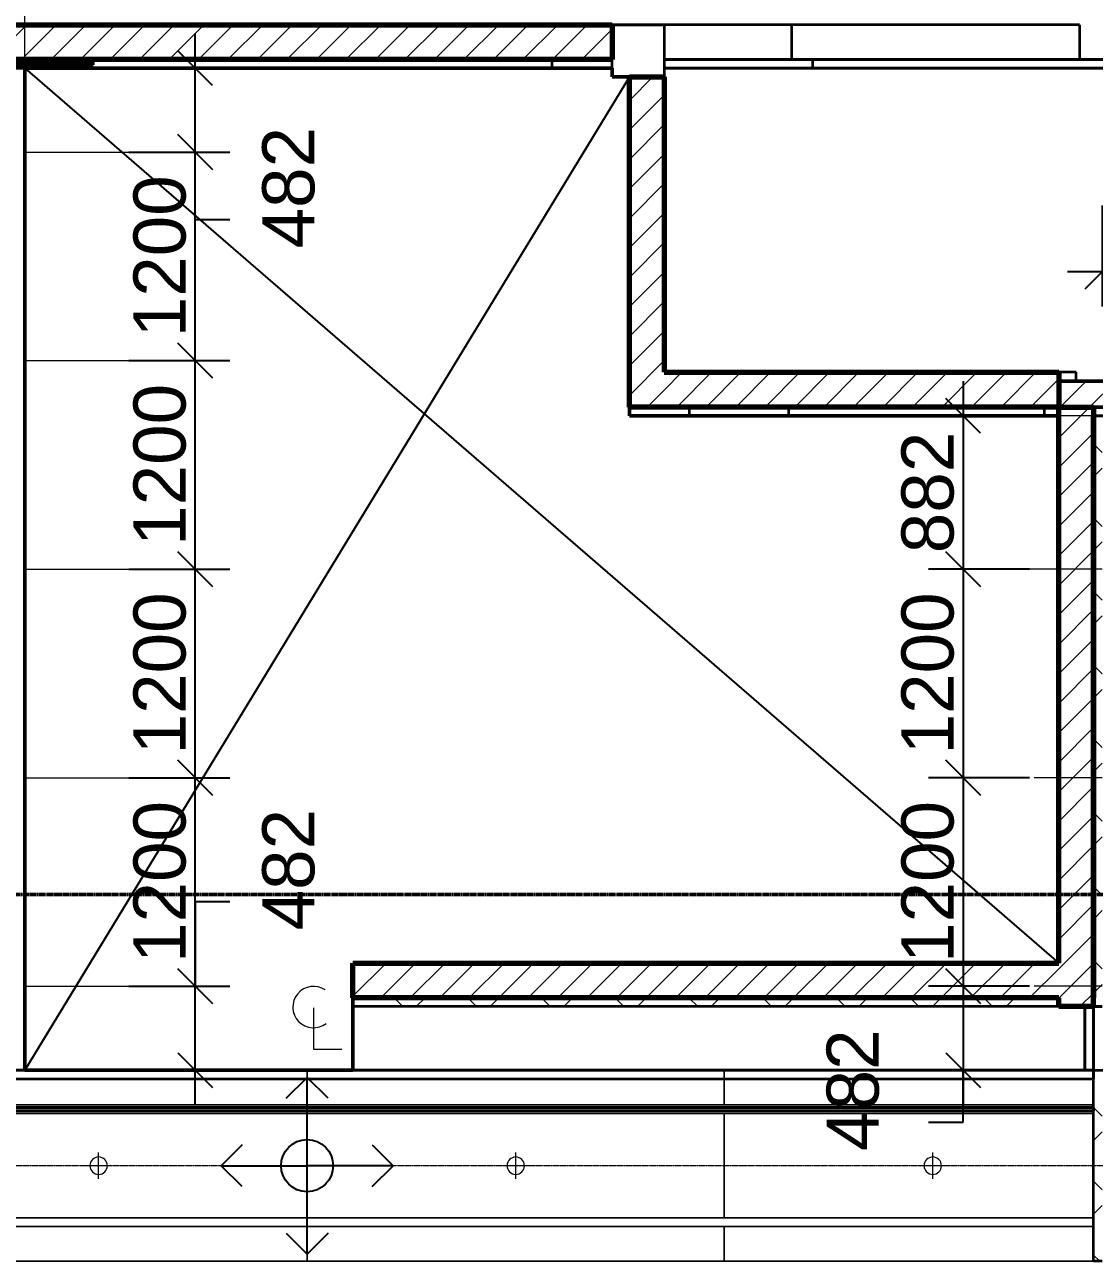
# Model space of a CAD drawing. Header units: millimetres. Extents: x -853228 to -774597, y -17231 to 22435.
# Drawn here: x -820407 to -814253, y 3029 to 10144 of the extents above; entities that cross this region are included whole.
import ezdxf
from ezdxf.xclip import XClip

# ---------------------------------------------------------------- set-up
doc = ezdxf.new("R2010")
doc.units = ezdxf.units.MM
doc.header["$XCLIPFRAME"] = 0
doc.linetypes.add('DPA_Grid _ Level 100', pattern=[10, 5.5, -1.6, 1.3, -1.6])
doc.linetypes.add('DPA_Hidden 50', pattern=[3, 2, -1])
for name, color, linetype, lineweight in [('_ _ A-DETL-OPENING', 1, 'Continuous', 25), ('A-ANNO-DIMS', 1, 'Continuous', 9), ('A-ANNO-NOTE', 3, 'Continuous', 25), ('A-CLNG', 2, 'Continuous', 9), ('A-COLS-E', 1, 'Continuous', 35), ('A-DETL', 1, 'Continuous', 70), ('A-DETL-GENF', 2, 'Continuous', 9), ('A-FLOR-E', 2, 'Continuous', 35), ('A-GLAZ-CURT', 2, 'Continuous', 9), ('A-WALL', 5, 'Continuous', 35), ('A-WALL-FNSH', 2, 'Continuous', 35), ('A-WALL-PATT', 1, 'Continuous', 35), ('E-LITE-EQPM', 2, 'Continuous', 9), ('G-ANNO-SECL', 3, 'Continuous', 9), ('I-WALL-E', 2, 'Continuous', 35), ('S-GRID', 251, 'Continuous', 9), ('WALL-E', 2, 'Continuous', 35)]:
    doc.layers.add(name, color=color, linetype=linetype, lineweight=lineweight)
doc.styles.add('Arial_2', font='arial.ttf', dxfattribs={"height": 300})
doc.dimstyles.new('DPA-DIM-3_0_T-T', dxfattribs={"dimscale": 304.8, "dimtxt": 306.07782, "dimasz": 0.656168, "dimexe": 0.656168, "dimexo": 0.0625, "dimgap": 0.164042, "dimtad": 1, "dimdec": 0, "dimzin": 0, "dimdsep": 46, "dimtxsty": 'Arial_2', "dimblk1": 'OBLIQUE', "dimblk2": 'OBLIQUE', "dimsah": 1, "dimcen": 0.09, "dimdle": 0.656168, "dimadec": 8, "dimazin": 0, "dimtfac": 1, "dimtdec": 4, "dimtix": 1, "dimtmove": 0, "dimatfit": 3, "dimfxl": 1.312336, "dimfxlon": 1, "dimtvp": 1, "dimtolj": 1, "dimtzin": 0, "dimarcsym": 2})
doc.dimstyles.new('DPA-DIM-3_0_T-T_1', dxfattribs={"dimscale": 304.8, "dimtxt": 306.07782, "dimasz": 0.656168, "dimexe": 0.656168, "dimexo": 0.0625, "dimgap": 0.164042, "dimtad": 1, "dimdec": 0, "dimzin": 0, "dimdsep": 46, "dimtxsty": 'Arial_2', "dimblk1": 'OBLIQUE', "dimblk2": 'OBLIQUE', "dimsah": 1, "dimcen": 0.09, "dimdle": 0.656168, "dimadec": 8, "dimazin": 0, "dimtfac": 1, "dimtdec": 4, "dimtix": 1, "dimtmove": 1, "dimatfit": 3, "dimfxl": 1.312336, "dimfxlon": 1, "dimtvp": 1, "dimtolj": 1, "dimtzin": 0, "dimarcsym": 2})
pattern_1 = [(45, (0, 0), (-84.852814, 84.852814), [])]
pattern_2 = [(45, (0, 0), (-212.13203, 212.13203), []), (135, (0, 0), (-212.13203, -212.13203), [])]

# ---------------------------------------------------------------- blocks, each defined once
blk = doc.blocks.new('DPA_Rectangular - 300 x 300 mm-6056007-4261-01 ENLARGED UPPER PLATFORM LEVEL - REFLECTED CEILING PLAN - SHEET 2')
at = {"layer": 'A-COLS-E'}
for p, q in [((-150, -150), (-150, 150)), ((-150, 150), (150, 150)), ((150, 150), (150, -150)), ((150, -150), (-150, -150))]:
    blk.add_line(p, q, dxfattribs=at)
blk = doc.blocks.new('M_Centreline - Centreline-12570908-4261-01 ENLARGED UPPER PLATFORM LEVEL - REFLECTED CEILING PLAN - SHEET 2')
at = {"layer": 'A-ANNO-NOTE', "lineweight": 18}
for p, q in [((-0.011, 0.592), (-0.011, -1.789)), ((-0.011, -1.789), (1.619, -1.789))]:
    blk.add_line(p, q, dxfattribs=at)
blk.add_arc((-0.011, 0.627), 1.191, 55.77551, 308.03717, dxfattribs=at)
blk = doc.blocks.new('DPA_AN_Setting out - Center-8732820-4261-01 ENLARGED UPPER PLATFORM LEVEL - REFLECTED CEILING PLAN - SHEET 2')
at = {"layer": 'A-ANNO-NOTE'}
for p, q in [((-1.206, 3.877), (0, 5.083)), ((1.206, 3.877), (0, 5.083)), ((0, 0), (0, 5.083)), ((-3.744, 1.206), (-4.95, 0)), ((3.744, 1.206), (4.95, 0)), ((-3.744, -1.206), (-4.95, 0)), ((-4.95, 0), (0, 0)), ((4.95, 0), (0, 0)), ((3.744, -1.206), (4.95, 0)), ((0, -5.083), (0, 0)), ((-1.206, -3.877), (0, -5.083)), ((1.206, -3.877), (0, -5.083))]:
    blk.add_line(p, q, dxfattribs=at)
blk.add_circle((0, 0), 1.5, dxfattribs=at)
blk = doc.blocks.new('System Panel - DPA-AR_Metal Ceiling Rectangular Panel-13139259-4261-01 ENLARGED UPPER PLATFORM LEVEL - REFLECTED CEILING PLAN - SHEET 2')
at = {"layer": 'A-GLAZ-CURT'}
for p, q in [((-818782.4, 4129), (-821182.4, 4129)), ((-821182.4, 3929), (-821182.4, 4129)), ((-821182.4, 4129), (-818782.4, 4129)), ((-818782.4, 4129), (-818782.4, 3929)), ((-821182.4, 4079), (-821182.4, 3929)), ((-818782.4, 3929), (-818782.4, 4079)), ((-821182.4, 3929), (-818782.4, 3929)), ((-818782.4, 3929), (-821182.4, 3929))]:
    blk.add_line(p, q, dxfattribs=at)
blk = doc.blocks.new('System Panel - DPA-AR_Metal Ceiling Rectangular Panel-V5-4261-01 ENLARGED UPPER PLATFORM LEVEL - REFLECTED CEILING PLAN - SHEET 2')
at = {"layer": 'A-GLAZ-CURT'}
for p, q in [((-814257.4, 4129), (-816382.4, 4129)), ((-816382.4, 3929), (-816382.4, 4129)), ((-816382.4, 4129), (-814257.4, 4129)), ((-814257.4, 3929), (-814257.4, 4129)), ((-814257.4, 4129), (-814257.4, 3929)), ((-816382.4, 4079), (-816382.4, 3929)), ((-816382.4, 3929), (-814257.4, 3929)), ((-814257.4, 3929), (-816382.4, 3929))]:
    blk.add_line(p, q, dxfattribs=at)
blk = doc.blocks.new('System Panel - DPA-AR_Metal Ceiling Rectangular Panel-V7-4261-01 ENLARGED UPPER PLATFORM LEVEL - REFLECTED CEILING PLAN - SHEET 2')
at = {"layer": 'A-GLAZ-CURT'}
for p, q in [((-818782.4, 3229), (-821182.4, 3229)), ((-821182.4, 3229), (-821182.4, 3029)), ((-821182.4, 3029), (-821182.4, 3229)), ((-821182.4, 3229), (-818782.4, 3229)), ((-818782.4, 3029), (-818782.4, 3229)), ((-818782.4, 3229), (-818782.4, 3029)), ((-821182.4, 3029), (-818782.4, 3029)), ((-818782.4, 3029), (-821182.4, 3029))]:
    blk.add_line(p, q, dxfattribs=at)
blk = doc.blocks.new('System Panel - DPA-AR_Metal Ceiling Rectangular Panel-V8-4261-01 ENLARGED UPPER PLATFORM LEVEL - REFLECTED CEILING PLAN - SHEET 2')
at = {"layer": 'A-GLAZ-CURT'}
for p, q in [((-814257.4, 3229), (-816382.4, 3229)), ((-816382.4, 3229), (-816382.4, 3029)), ((-816382.4, 3029), (-816382.4, 3229)), ((-816382.4, 3229), (-814257.4, 3229)), ((-814257.4, 3029), (-814257.4, 3229)), ((-814257.4, 3229), (-814257.4, 3029)), ((-816382.4, 3029), (-814257.4, 3029)), ((-814257.4, 3029), (-816382.4, 3029))]:
    blk.add_line(p, q, dxfattribs=at)
blk = doc.blocks.new('System Panel - DPA-AR_Metal Ceiling Rectangular Panel-13139299-4261-01 ENLARGED UPPER PLATFORM LEVEL - REFLECTED CEILING PLAN - SHEET 2')
at = {"layer": 'A-GLAZ-CURT'}
for p, q in [((-818782.4, 3879), (-821182.4, 3879)), ((-821182.4, 3879), (-821182.4, 3279)), ((-821182.4, 3279), (-821182.4, 3879)), ((-821182.4, 3879), (-818782.4, 3879)), ((-818782.4, 3279), (-818782.4, 3879)), ((-818782.4, 3879), (-818782.4, 3279)), ((-821182.4, 3279), (-818782.4, 3279)), ((-818782.4, 3279), (-821182.4, 3279))]:
    blk.add_line(p, q, dxfattribs=at)
blk = doc.blocks.new('System Panel - DPA-AR_Metal Ceiling Rectangular Panel-V9-4261-01 ENLARGED UPPER PLATFORM LEVEL - REFLECTED CEILING PLAN - SHEET 2')
at = {"layer": 'A-GLAZ-CURT'}
for p, q in [((-814257.4, 3879), (-816382.4, 3879)), ((-816382.4, 3879), (-816382.4, 3279)), ((-816382.4, 3279), (-816382.4, 3879)), ((-816382.4, 3879), (-814257.4, 3879)), ((-814257.4, 3279), (-814257.4, 3879)), ((-814257.4, 3879), (-814257.4, 3279)), ((-816382.4, 3279), (-814257.4, 3279)), ((-814257.4, 3279), (-816382.4, 3279))]:
    blk.add_line(p, q, dxfattribs=at)
blk = doc.blocks.new('*U470')
at = {"layer": 'A-CLNG'}
for p, q in [((-18725, 6315), (-20470.9, 6315)), ((-20470.9, 6315), (-18675, 6315)), ((-20470.9, 550), (-18675, 550)), ((-18675, 550), (-20470.9, 550))]:
    blk.add_line(p, q, dxfattribs=at)
at = {"layer": 'A-GLAZ-CURT'}
for name, p in [('System Panel - DPA-AR_Metal Ceiling Rectangular Panel-13139259-4261-01 ENLARGED UPPER PLATFORM LEVEL - REFLECTED CEILING PLAN - SHEET 2', (801682.4, -3579)), ('System Panel - DPA-AR_Metal Ceiling Rectangular Panel-13139259-4261-01 ENLARGED UPPER PLATFORM LEVEL - REFLECTED CEILING PLAN - SHEET 2', (804082.4, -3579)), ('System Panel - DPA-AR_Metal Ceiling Rectangular Panel-V5-4261-01 ENLARGED UPPER PLATFORM LEVEL - REFLECTED CEILING PLAN - SHEET 2', (801682.4, -3579)), ('System Panel - DPA-AR_Metal Ceiling Rectangular Panel-13139299-4261-01 ENLARGED UPPER PLATFORM LEVEL - REFLECTED CEILING PLAN - SHEET 2', (801682.4, -3579)), ('System Panel - DPA-AR_Metal Ceiling Rectangular Panel-13139299-4261-01 ENLARGED UPPER PLATFORM LEVEL - REFLECTED CEILING PLAN - SHEET 2', (804082.4, -3579)), ('System Panel - DPA-AR_Metal Ceiling Rectangular Panel-V9-4261-01 ENLARGED UPPER PLATFORM LEVEL - REFLECTED CEILING PLAN - SHEET 2', (801682.4, -3579)), ('System Panel - DPA-AR_Metal Ceiling Rectangular Panel-V7-4261-01 ENLARGED UPPER PLATFORM LEVEL - REFLECTED CEILING PLAN - SHEET 2', (801682.4, -3579)), ('System Panel - DPA-AR_Metal Ceiling Rectangular Panel-V7-4261-01 ENLARGED UPPER PLATFORM LEVEL - REFLECTED CEILING PLAN - SHEET 2', (804082.4, -3579)), ('System Panel - DPA-AR_Metal Ceiling Rectangular Panel-V8-4261-01 ENLARGED UPPER PLATFORM LEVEL - REFLECTED CEILING PLAN - SHEET 2', (801682.4, -3579))]:
    blk.add_blockref(name, p, dxfattribs=at)
blk = doc.blocks.new('_Oblique')
at = {"color": 0, "linetype": 'ByBlock', "lineweight": -2}
blk.add_line((-0.5, -0.5), (0.5, 0.5), dxfattribs=at)
blk = doc.blocks.new('*D337')
at = {"layer": 'A-ANNO-DIMS', "color": 0, "lineweight": -2, "transparency": 16777216}
for p, q in [((-12525, 5525.3), (-12525, 4944.4)), ((-9299.9, 5525.3), (-9299.9, 4944.4)), ((-12725, 5144.4), (-9099.9, 5144.4))]:
    blk.add_line(p, q, dxfattribs=at)
at = {"layer": 'Defpoints', "color": 0, "transparency": 16777216}
for p in [(-12525, 5544.4), (-9299.9, 5544.4), (-9299.9, 5144.4)]:
    blk.add_point(p, dxfattribs=at)
at = {"layer": 'A-ANNO-DIMS', "color": 0, "lineweight": -2, "transparency": 16777216, "xscale": 200, "yscale": 200, "zscale": 200, "rotation": 180}
blk.add_blockref('_Oblique', (-12525, 5144.4), dxfattribs=at)
at = {"layer": 'A-ANNO-DIMS', "color": 0, "lineweight": -2, "transparency": 16777216, "xscale": 200, "yscale": 200, "zscale": 200}
blk.add_blockref('_Oblique', (-9299.9, 5144.4), dxfattribs=at)
at = {"layer": 'A-ANNO-DIMS', "color": 0, "transparency": 16777216, "insert": (-10912.5, 5347.7), "char_height": 300, "width": 1107.531, "attachment_point": 5, "style": 'Arial_2'}
blk.add_mtext('\\A1;3225', dxfattribs=at)
blk = doc.blocks.new('*D341')
at = {"layer": 'A-ANNO-DIMS', "color": 0, "lineweight": -2, "transparency": 16777216}
for p, q in [((-13324.9, 4515), (-13324.9, 3232.5)), ((-12944, 4315), (-13524.9, 4315)), ((-12944, 3432.5), (-13524.9, 3432.5))]:
    blk.add_line(p, q, dxfattribs=at)
at = {"layer": 'Defpoints', "color": 0, "transparency": 16777216}
for p in [(-12924.9, 4315), (-13324.9, 3432.5), (-12924.9, 3432.5)]:
    blk.add_point(p, dxfattribs=at)
at = {"layer": 'A-ANNO-DIMS', "color": 0, "lineweight": -2, "transparency": 16777216, "xscale": 200, "yscale": 200, "zscale": 200}
for p, rotation in [((-13324.9, 4315), 90), ((-13324.9, 3432.5), 270)]:
    blk.add_blockref('_Oblique', p, dxfattribs=dict(at, rotation=rotation))
at = {"layer": 'A-ANNO-DIMS', "color": 0, "transparency": 16777216, "insert": (-13528.1, 3873.7), "char_height": 300, "width": 830.648, "attachment_point": 5, "rotation": 90, "style": 'Arial_2'}
blk.add_mtext('\\A1;882', dxfattribs=at)
blk = doc.blocks.new('*D342')
at = {"layer": 'A-ANNO-DIMS', "color": 0, "lineweight": -2, "transparency": 16777216}
for p, q in [((-13324.9, 3632.5), (-13324.9, 2032.5)), ((-12944, 3432.5), (-13524.9, 3432.5)), ((-12944, 2232.5), (-13524.9, 2232.5))]:
    blk.add_line(p, q, dxfattribs=at)
at = {"layer": 'Defpoints', "color": 0, "transparency": 16777216}
for p in [(-12924.9, 3432.5), (-13324.9, 2232.5), (-12924.9, 2232.5)]:
    blk.add_point(p, dxfattribs=at)
at = {"layer": 'A-ANNO-DIMS', "color": 0, "lineweight": -2, "transparency": 16777216, "xscale": 200, "yscale": 200, "zscale": 200}
for p, rotation in [((-13324.9, 3432.5), 90), ((-13324.9, 2232.5), 270)]:
    blk.add_blockref('_Oblique', p, dxfattribs=dict(at, rotation=rotation))
at = {"layer": 'A-ANNO-DIMS', "color": 0, "transparency": 16777216, "insert": (-13528.1, 2832.5), "char_height": 300, "width": 1107.531, "attachment_point": 5, "rotation": 90, "style": 'Arial_2'}
blk.add_mtext('\\A1;1200', dxfattribs=at)
blk = doc.blocks.new('*D343')
at = {"layer": 'A-ANNO-DIMS', "color": 0, "lineweight": -2, "transparency": 16777216}
for p, q in [((-13324.9, 2432.5), (-13324.9, 832.5)), ((-12944, 2232.5), (-13524.9, 2232.5)), ((-12944, 1032.5), (-13524.9, 1032.5))]:
    blk.add_line(p, q, dxfattribs=at)
at = {"layer": 'Defpoints', "color": 0, "transparency": 16777216}
for p in [(-12924.9, 2232.5), (-13324.9, 1032.5), (-12924.9, 1032.5)]:
    blk.add_point(p, dxfattribs=at)
at = {"layer": 'A-ANNO-DIMS', "color": 0, "lineweight": -2, "transparency": 16777216, "xscale": 200, "yscale": 200, "zscale": 200}
for p, rotation in [((-13324.9, 2232.5), 90), ((-13324.9, 1032.5), 270)]:
    blk.add_blockref('_Oblique', p, dxfattribs=dict(at, rotation=rotation))
at = {"layer": 'A-ANNO-DIMS', "color": 0, "transparency": 16777216, "insert": (-13528.1, 1632.5), "char_height": 300, "width": 1107.531, "attachment_point": 5, "rotation": 90, "style": 'Arial_2'}
blk.add_mtext('\\A1;1200', dxfattribs=at)
blk = doc.blocks.new('*D344')
at = {"layer": 'A-ANNO-DIMS', "color": 0, "lineweight": -2, "transparency": 16777216}
for p, q in [((-13324.9, 1232.5), (-13324.9, 350)), ((-12944, 1032.5), (-13524.9, 1032.5)), ((-12944, 550), (-13524.9, 550)), ((-13324.9, 250.4), (-13324.9, 550)), ((-13524.9, 250.4), (-13324.9, 250.4))]:
    blk.add_line(p, q, dxfattribs=at)
at = {"layer": 'Defpoints', "color": 0, "transparency": 16777216}
for p in [(-12924.9, 1032.5), (-13324.9, 550), (-12924.9, 550)]:
    blk.add_point(p, dxfattribs=at)
at = {"layer": 'A-ANNO-DIMS', "color": 0, "lineweight": -2, "transparency": 16777216, "xscale": 200, "yscale": 200, "zscale": 200}
for p, rotation in [((-13324.9, 1032.5), 90), ((-13324.9, 550), 270)]:
    blk.add_blockref('_Oblique', p, dxfattribs=dict(at, rotation=rotation))
at = {"layer": 'A-ANNO-DIMS', "color": 0, "transparency": 16777216, "insert": (-14110.8, 85.1), "char_height": 300, "width": 830.648, "attachment_point": 1, "rotation": 90, "line_spacing_factor": 0.941778, "style": 'Arial_2'}
blk.add_mtext('\\A1;482', dxfattribs=at)
blk = doc.blocks.new('*D376')
at = {"layer": 'A-ANNO-DIMS', "color": 0, "lineweight": -2, "transparency": 16777216}
for p, q in [((-17544.1, 1518.8), (-17744.1, 1518.8)), ((-17744.1, 1518.8), (-17744.1, 1032.5)), ((-17744.1, 350), (-17744.1, 1232.5)), ((-18125.1, 1032.5), (-17544.1, 1032.5)), ((-18125.1, 550), (-17544.1, 550))]:
    blk.add_line(p, q, dxfattribs=at)
at = {"layer": 'Defpoints', "color": 0, "transparency": 16777216}
for p in [(-18144.1, 1032.5), (-17744.1, 1032.5), (-18144.1, 550)]:
    blk.add_point(p, dxfattribs=at)
at = {"layer": 'A-ANNO-DIMS', "color": 0, "lineweight": -2, "transparency": 16777216, "xscale": 200, "yscale": 200, "zscale": 200}
for p, rotation in [((-17744.1, 1032.5), 90), ((-17744.1, 550), 270)]:
    blk.add_blockref('_Oblique', p, dxfattribs=dict(at, rotation=rotation))
at = {"layer": 'A-ANNO-DIMS', "color": 0, "transparency": 16777216, "insert": (-17358.2, 1353.5), "char_height": 300, "width": 830.648, "attachment_point": 1, "rotation": 90, "line_spacing_factor": 0.941778, "style": 'Arial_2'}
blk.add_mtext('\\A1;482', dxfattribs=at)
blk = doc.blocks.new('*D377')
at = {"layer": 'A-ANNO-DIMS', "color": 0, "lineweight": -2, "transparency": 16777216}
for p, q in [((-17744.1, 832.5), (-17744.1, 2432.5)), ((-18125.1, 2232.5), (-17544.1, 2232.5)), ((-18125.1, 1032.5), (-17544.1, 1032.5))]:
    blk.add_line(p, q, dxfattribs=at)
at = {"layer": 'Defpoints', "color": 0, "transparency": 16777216}
for p in [(-18144.1, 2232.5), (-17744.1, 2232.5), (-18144.1, 1032.5)]:
    blk.add_point(p, dxfattribs=at)
at = {"layer": 'A-ANNO-DIMS', "color": 0, "lineweight": -2, "transparency": 16777216, "xscale": 200, "yscale": 200, "zscale": 200}
for p, rotation in [((-17744.1, 2232.5), 90), ((-17744.1, 1032.5), 270)]:
    blk.add_blockref('_Oblique', p, dxfattribs=dict(at, rotation=rotation))
at = {"layer": 'A-ANNO-DIMS', "color": 0, "transparency": 16777216, "insert": (-17947.3, 1632.5), "char_height": 300, "width": 1107.531, "attachment_point": 5, "rotation": 90, "style": 'Arial_2'}
blk.add_mtext('\\A1;1200', dxfattribs=at)
blk = doc.blocks.new('*D378')
at = {"layer": 'A-ANNO-DIMS', "color": 0, "lineweight": -2, "transparency": 16777216}
for p, q in [((-17744.1, 2032.5), (-17744.1, 3632.5)), ((-18125.1, 3432.5), (-17544.1, 3432.5)), ((-18125.1, 2232.5), (-17544.1, 2232.5))]:
    blk.add_line(p, q, dxfattribs=at)
at = {"layer": 'Defpoints', "color": 0, "transparency": 16777216}
for p in [(-18144.1, 3432.5), (-17744.1, 3432.5), (-18144.1, 2232.5)]:
    blk.add_point(p, dxfattribs=at)
at = {"layer": 'A-ANNO-DIMS', "color": 0, "lineweight": -2, "transparency": 16777216, "xscale": 200, "yscale": 200, "zscale": 200}
for p, rotation in [((-17744.1, 3432.5), 90), ((-17744.1, 2232.5), 270)]:
    blk.add_blockref('_Oblique', p, dxfattribs=dict(at, rotation=rotation))
at = {"layer": 'A-ANNO-DIMS', "color": 0, "transparency": 16777216, "insert": (-17947.3, 2832.5), "char_height": 300, "width": 1107.531, "attachment_point": 5, "rotation": 90, "style": 'Arial_2'}
blk.add_mtext('\\A1;1200', dxfattribs=at)
blk = doc.blocks.new('*D379')
at = {"layer": 'A-ANNO-DIMS', "color": 0, "lineweight": -2, "transparency": 16777216}
for p, q in [((-17744.1, 3232.5), (-17744.1, 4832.5)), ((-18125.1, 4632.5), (-17544.1, 4632.5)), ((-18125.1, 3432.5), (-17544.1, 3432.5))]:
    blk.add_line(p, q, dxfattribs=at)
at = {"layer": 'Defpoints', "color": 0, "transparency": 16777216}
for p in [(-18144.1, 4632.5), (-17744.1, 4632.5), (-18144.1, 3432.5)]:
    blk.add_point(p, dxfattribs=at)
at = {"layer": 'A-ANNO-DIMS', "color": 0, "lineweight": -2, "transparency": 16777216, "xscale": 200, "yscale": 200, "zscale": 200}
for p, rotation in [((-17744.1, 4632.5), 90), ((-17744.1, 3432.5), 270)]:
    blk.add_blockref('_Oblique', p, dxfattribs=dict(at, rotation=rotation))
at = {"layer": 'A-ANNO-DIMS', "color": 0, "transparency": 16777216, "insert": (-17947.3, 4032.5), "char_height": 300, "width": 1107.531, "attachment_point": 5, "rotation": 90, "style": 'Arial_2'}
blk.add_mtext('\\A1;1200', dxfattribs=at)
blk = doc.blocks.new('*D380')
at = {"layer": 'A-ANNO-DIMS', "color": 0, "lineweight": -2, "transparency": 16777216}
for p, q in [((-17744.1, 4432.5), (-17744.1, 6032.5)), ((-18125.1, 5832.5), (-17544.1, 5832.5)), ((-18125.1, 4632.5), (-17544.1, 4632.5))]:
    blk.add_line(p, q, dxfattribs=at)
at = {"layer": 'Defpoints', "color": 0, "transparency": 16777216}
for p in [(-18144.1, 5832.5), (-17744.1, 5832.5), (-18144.1, 4632.5)]:
    blk.add_point(p, dxfattribs=at)
at = {"layer": 'A-ANNO-DIMS', "color": 0, "lineweight": -2, "transparency": 16777216, "xscale": 200, "yscale": 200, "zscale": 200}
for p, rotation in [((-17744.1, 5832.5), 90), ((-17744.1, 4632.5), 270)]:
    blk.add_blockref('_Oblique', p, dxfattribs=dict(at, rotation=rotation))
at = {"layer": 'A-ANNO-DIMS', "color": 0, "transparency": 16777216, "insert": (-17947.3, 5232.5), "char_height": 300, "width": 1107.531, "attachment_point": 5, "rotation": 90, "style": 'Arial_2'}
blk.add_mtext('\\A1;1200', dxfattribs=at)
blk = doc.blocks.new('*D381')
at = {"layer": 'A-ANNO-DIMS', "color": 0, "lineweight": -2, "transparency": 16777216}
for p, q in [((-17744.1, 5632.5), (-17744.1, 6515)), ((-18125.1, 6315), (-17544.1, 6315)), ((-18125.1, 5832.5), (-17544.1, 5832.5)), ((-17744.1, 5443), (-17744.1, 5832.5)), ((-17544.1, 5443), (-17744.1, 5443))]:
    blk.add_line(p, q, dxfattribs=at)
at = {"layer": 'Defpoints', "color": 0, "transparency": 16777216}
for p in [(-18144.1, 6315), (-17744.1, 6315), (-18144.1, 5832.5)]:
    blk.add_point(p, dxfattribs=at)
at = {"layer": 'A-ANNO-DIMS', "color": 0, "lineweight": -2, "transparency": 16777216, "xscale": 200, "yscale": 200, "zscale": 200}
for p, rotation in [((-17744.1, 6315), 90), ((-17744.1, 5832.5), 270)]:
    blk.add_blockref('_Oblique', p, dxfattribs=dict(at, rotation=rotation))
at = {"layer": 'A-ANNO-DIMS', "color": 0, "transparency": 16777216, "insert": (-17358.2, 5277.7), "char_height": 300, "width": 830.648, "attachment_point": 1, "rotation": 90, "line_spacing_factor": 0.941778, "style": 'Arial_2'}
blk.add_mtext('\\A1;482', dxfattribs=at)
blk = doc.blocks.new('LGF_DL_SAA_LowPower_DL1a - LGF_DL_SAA_LowPower_DL1a-8832329-4160-01 UPPER PLATFORM LEVEL - REFLECTED CEILING PLAN')
at = {"layer": 'A-DETL-GENF'}
for p, q in [((0, 75), (0, -75)), ((72.5, 0), (-72.5, 0))]:
    blk.add_line(p, q, dxfattribs=at)
blk.add_circle((0, 0), 50, dxfattribs=at)
blk = doc.blocks.new('C-1-PP19-AR-4160-01-B_20250902-175713_EXDOWNLIGHT')
at = {"layer": 'E-LITE-EQPM', "extrusion": (0, 0, -1), "rotation": 180}
for p in [(75299.6, 0), (72899.6, 0), (70499.6, 0)]:
    blk.add_blockref('LGF_DL_SAA_LowPower_DL1a - LGF_DL_SAA_LowPower_DL1a-8832329-4160-01 UPPER PLATFORM LEVEL - REFLECTED CEILING PLAN', p, dxfattribs=at)
blk = doc.blocks.new('C-1-PP19-AR-4261-01-B_20250910-022855_EXDIM')
at = {"layer": '_ _ A-DETL-OPENING'}
for p, q in [((-18725, 6315), (-12775, 1165)), ((-15245.1, 6265), (-18725, 550))]:
    blk.add_line(p, q, dxfattribs=at)
at = {"layer": 'A-DETL', "color": 55, "linetype": 'DPA_Hidden 50', "lineweight": 9}
for p, q in [((-18725, 6315), (-18725, 10915)), ((-19125, 6315), (-17625, 6315)), ((-18725, 5832.5), (-17625, 5832.5)), ((-18725, 4632.5), (-17625, 4632.5)), ((-12525, 4315), (-12918.2, 4315)), ((-18725, 3432.5), (-17625, 3432.5)), ((-12525, 3432.5), (-13018.2, 3432.5)), ((-18725, 2232.5), (-17625, 2232.5)), ((-12525, 2232.5), (-12918.2, 2232.5)), ((-18725, 1032.5), (-17625, 1032.5)), ((-12525, 1032.5), (-12918.2, 1032.5)), ((-18725, 550), (-17625, 550)), ((-12572.6, 550), (-12918.2, 550))]:
    blk.add_line(p, q, dxfattribs=at)
at = {"layer": 'A-DETL', "lineweight": 50}
for p, q in [((-15345.1, 6315), (-18725, 6315)), ((-18725, 6315), (-18725, 550)), ((-15345.1, 6265), (-15345.1, 6315)), ((-15245.1, 6265), (-15345.1, 6265)), ((-15245.1, 4315), (-15245.1, 6265)), ((-12775, 4515), (-12775, 4365)), ((11360, 4515), (-12775, 4515)), ((-12775, 4365), (11360, 4365)), ((-12775, 4315), (-15245.1, 4315)), ((-12775, 1165), (-12775, 4315)), ((-16836.4, 550), (-16836.4, 1165)), ((-16836.4, 1165), (-12775, 1165)), ((-18725, 550), (-16836.4, 550))]:
    blk.add_line(p, q, dxfattribs=at)
at = {"layer": 'S-GRID', "linetype": 'DPA_Grid _ Level 100'}
blk.add_line((22800, 0), (-50217.4, 0), dxfattribs=at)
at = {"layer": 'A-ANNO-DIMS'}
for base, p1, p2, picture, middle in [((-17744.1348, 6314.997), (-18144.1348, 5832.5009), (-18144.1348, 6314.997), '*D381', (-17372.7567, 5443.0473)), ((-17744.1348, 1032.5009), (-18144.1348, 550.0047), (-18144.1348, 1032.5009), '*D376', (-17372.7567, 1518.7942)), ((-13324.9116, 550.0047), (-12924.9116, 1032.5009), (-12924.9116, 550.0047), '*D344', (-13564.3805, 250.4103))]:
    dim = blk.add_linear_dim(base=base, p1=p1, p2=p2, angle=90, dimstyle='DPA-DIM-3_0_T-T_1', override={"dimpost": '<>', "dimfxl": 482.496127}, dxfattribs=at)
    dim.commit()
    dim.dimension.update_dxf_attribs({"geometry": picture, "text_midpoint": middle, "dimtype": 160, "text_rotation": 90})
for base, p1, p2, override, picture, middle in [((-17744.1, 5832.5), (-18144.1, 4632.5), (-18144.1, 5832.5), {"dimpost": '<>', "dimfxl": 1200}, '*D380', (-17947.3, 5232.5)), ((-17744.1, 4632.5), (-18144.1, 3432.5), (-18144.1, 4632.5), {"dimpost": '<>', "dimfxl": 1200}, '*D379', (-17947.3, 4032.5)), ((-13324.9116, 3432.5009), (-12924.9116, 4314.9973), (-12924.9116, 3432.5009), {"dimpost": '<>', "dimfxl": 882.496383}, '*D341', (-13528.0834, 3873.7491)), ((-17744.1, 3432.5), (-18144.1, 2232.5), (-18144.1, 3432.5), {"dimpost": '<>', "dimfxl": 1200}, '*D378', (-17947.3, 2832.5)), ((-13324.9, 2232.5), (-12924.9, 3432.5), (-12924.9, 2232.5), {"dimpost": '<>', "dimfxl": 1200}, '*D342', (-13528.1, 2832.5)), ((-17744.1, 2232.5), (-18144.1, 1032.5), (-18144.1, 2232.5), {"dimpost": '<>', "dimfxl": 1200}, '*D377', (-17947.3, 1632.5)), ((-13324.9, 1032.5), (-12924.9, 2232.5), (-12924.9, 1032.5), {"dimpost": '<>', "dimfxl": 1200}, '*D343', (-13528.1, 1632.5))]:
    dim = blk.add_linear_dim(base=base, p1=p1, p2=p2, angle=90, dimstyle='DPA-DIM-3_0_T-T', override=override, dxfattribs=at)
    dim.commit()
    dim.dimension.update_dxf_attribs({"geometry": picture, "text_midpoint": middle})
dim = blk.add_linear_dim(base=(-9299.9, 5144.4), p1=(-12525, 5544.4), p2=(-9299.9, 5544.4), dimstyle='DPA-DIM-3_0_T-T', override={"dimpost": '<>', "dimfxl": 3225.051496}, dxfattribs=at)
dim.commit()
dim.dimension.update_dxf_attribs({"geometry": '*D337', "text_midpoint": (-10912.5, 5347.7)})

msp = doc.modelspace()

# ---------------------------------------------------------------- hatches: boundary and pattern name
at = {"layer": 'A-DETL-GENF', "lineweight": 9}
h = msp.add_hatch(dxfattribs=at)
h.set_pattern_fill('FP_2', color=10, style=0, pattern_type=2)
h.set_pattern_definition(pattern_1)
h.paths.add_polyline_path([(-792012.1, 7944), (-790322.4, 7944), (-790322.4, 8094), (-814457.4, 8094), (-814457.4, 7944), (-796424.4, 7944)])
at = {"layer": 'A-WALL-PATT', "lineweight": 9}
h = msp.add_hatch(dxfattribs=at)
h.set_pattern_fill('FP_2', color=256, style=0, pattern_type=2)
h.set_pattern_definition(pattern_1)
h.paths.add_polyline_path([(-817027.5, 9944), (-817027.5, 10144), (-832907.4, 10144), (-832907.4, 9944), (-818486.1, 9944)])
h.paths.add_polyline_path([(-834957.4, 9944), (-834507.4, 9944), (-834507.4, 10144), (-834957.4, 10144), (-834957.4, 10044)])
h = msp.add_hatch(dxfattribs=at)
h.set_pattern_fill('FP_2', color=256, style=0, pattern_type=2)
h.set_pattern_definition(pattern_1)
h.paths.add_polyline_path([(-816902.2, 7944), (-816727.5, 7944), (-816727.5, 9844), (-816927.5, 9844), (-816927.5, 7944)])
h = msp.add_hatch(dxfattribs=at)
h.set_pattern_fill('FP_2', color=256, style=0, pattern_type=2)
h.set_pattern_definition(pattern_1)
h.paths.add_polyline_path([(-814457.4, 7944), (-814457.4, 8144), (-816727.5, 8144), (-816727.5, 7944)])
h = msp.add_hatch(dxfattribs=at)
h.set_pattern_fill('FP_2', color=256, style=0, pattern_type=2)
h.set_pattern_definition(pattern_1)
h.paths.add_polyline_path([(-814457.4, 4494), (-814257.4, 4494), (-814257.4, 7944), (-814457.4, 7944), (-814457.4, 4544)])
h = msp.add_hatch(dxfattribs=at)
h.set_pattern_fill('FP_5', color=256, style=0, pattern_type=2)
h.set_pattern_definition(pattern_2)
h.paths.add_polyline_path([(-814257.4, 4544), (-814207.4, 4544), (-814207.4, 7894), (-814257.4, 7893.8), (-814257.4, 4667.7)])
h = msp.add_hatch(dxfattribs=at)
h.set_pattern_fill('FP_2', color=256, style=0, pattern_type=2)
h.set_pattern_definition(pattern_1)
h.paths.add_polyline_path([(-814457.4, 4544), (-814457.4, 4744), (-818518.8, 4744), (-818518.8, 4544), (-816927.5, 4544)])
h = msp.add_hatch(dxfattribs=at)
h.set_pattern_fill('FP_5', color=256, style=0, pattern_type=2)
h.set_pattern_definition(pattern_2)
h.paths.add_polyline_path([(-814257.4, 4494), (-814207.4, 4494), (-814207.4, 4544), (-814257.4, 4544)])
h.paths.add_polyline_path([(-814457.4, 4494), (-814457.4, 4544), (-818518.8, 4544), (-818518.8, 4494), (-818486.1, 4494)])
h = msp.add_hatch(dxfattribs=at)
h.set_pattern_fill('FP_5', color=256, style=0, pattern_type=2)
h.set_pattern_definition(pattern_2)
h.paths.add_polyline_path([(-814257.4, 4079), (-813892.3, 4079), (-813892.3, 4129), (-814257.4, 4129)])
h.paths.add_polyline_path([(-812272.3, 4079), (-811957.3, 4079), (-811957.3, 4129), (-812272.3, 4129)])
h = msp.add_hatch(dxfattribs=at)
h.set_pattern_fill('FP_5', color=256, style=0, pattern_type=2)
h.set_pattern_definition(pattern_2)
h.paths.add_polyline_path([(-814257.4, 3029), (-814207.4, 3029), (-814207.4, 4079), (-814257.4, 4079), (-814257.4, 3752.5)])

# ---------------------------------------------------------------- linework, layer by layer
at = {"layer": 'A-FLOR-E'}
for p, q in [((-814257.3, 4129), (-814257.3, 4494)), ((-814257.3, 4494), (-814207.4, 4494)), ((-820407.4, 4129), (-814257.3, 4129))]:
    msp.add_line(p, q, dxfattribs=at)
at = {"layer": 'A-WALL', "color": 7, "lineweight": 70}
for p, q in [((-826275, 10144), (-817027.5, 10144)), ((-817027.5, 10144), (-817027.5, 10044)), ((-817027.5, 10044), (-817027.5, 9944)), ((-817027.5, 9944), (-820830.3, 9944)), ((-820830.3, 9944), (-820021.7, 9944)), ((-820830.3, 9914), (-820021.7, 9914)), ((-820021.7, 9944), (-820021.7, 9914)), ((-816927.5, 7944), (-816927.5, 9844)), ((-816927.5, 9844), (-816727.5, 9844)), ((-816727.5, 9844), (-816727.5, 8144)), ((-816727.5, 8144), (-814457.4, 8144)), ((-814457.4, 8144), (-814457.4, 7944)), ((-816727.5, 7944), (-816927.5, 7944)), ((-814457.4, 7944), (-816727.5, 7944)), ((-814457.4, 4744), (-814457.4, 7944)), ((-814457.4, 7944), (-814257.4, 7944)), ((-814257.4, 7944), (-814257.4, 7894)), ((-814257.4, 7894), (-814257.4, 4667.7)), ((-814257.4, 4667.7), (-814257.4, 7894)), ((-818518.8, 4544), (-818518.8, 4744)), ((-818518.8, 4744), (-814457.4, 4744)), ((-814257.4, 4667.7), (-814257.4, 4544)), ((-814257.4, 4544), (-814257.4, 4667.7)), ((-814457.4, 4544), (-818518.8, 4544)), ((-814457.4, 4494), (-814457.4, 4544)), ((-814257.4, 4494), (-814457.4, 4494)), ((-814257.4, 4494), (-814457.4, 4494)), ((-814257.4, 4494), (-814257.4, 4544))]:
    msp.add_line(p, q, dxfattribs=at)
at = {"layer": 'A-WALL-FNSH', "color": 250}
for p, q in [((-820021.7, 9894), (-820830.3, 9894)), ((-820021.7, 9914), (-820021.7, 9894)), ((-814257.4, 7894), (-814207.4, 7894)), ((-818518.8, 4494), (-818518.8, 4544)), ((-818518.8, 4544), (-814457.4, 4544)), ((-814457.4, 4494), (-818518.8, 4494)), ((-814207.4, 4494), (-814257.4, 4494)), ((-814257.4, 4129), (-813892.3, 4129)), ((-814257.4, 4079), (-814257.4, 4129)), ((-814257.4, 3029), (-814257.4, 4079)), ((-814207.4, 3029), (-814257.4, 3029))]:
    msp.add_line(p, q, dxfattribs=at)
at = {"layer": 'G-ANNO-SECL', "linetype": 'DPA_Grid _ Level 100', "lineweight": 50}
msp.add_line((-851417.7, 5139.9), (-777530.8, 5139.9), dxfattribs=at)
at = {"layer": 'I-WALL-E'}
for p, q in [((-817374.8, 9944), (-820021.7, 9944)), ((-820021.7, 9894), (-817374.8, 9894)), ((-817374.8, 9944), (-817374.8, 9894)), ((-817027.5, 9944), (-817374.8, 9944)), ((-817374.8, 9894), (-817027.5, 9894)), ((-815874.1, 9944), (-816727.5, 9944)), ((-816727.5, 9894), (-815874.1, 9894)), ((-815874.1, 9944), (-815874.1, 9894)), ((-812574.1, 9944), (-815874.1, 9944)), ((-815874.1, 9894), (-812746, 9894)), ((-814257.4, 3914), (-823307.3, 3914)), ((-823307.3, 3914), (-814257.4, 3914)), ((-814257.4, 3914), (-823307.3, 3914)), ((-823307.3, 3914), (-814257.4, 3914)), ((-814257.4, 3914), (-823307.3, 3914)), ((-823307.3, 3914), (-814257.4, 3914)), ((-814257.4, 3914), (-814257.4, 3894)), ((-814257.4, 3914), (-814257.4, 3894)), ((-814257.4, 3914), (-814257.4, 3894)), ((-814257.4, 3894), (-823307.3, 3894)), ((-823307.3, 3894), (-814257.4, 3894)), ((-814257.4, 3894), (-823307.3, 3894)), ((-823307.3, 3894), (-814257.4, 3894)), ((-814257.4, 3894), (-823307.3, 3894)), ((-823307.3, 3894), (-814257.4, 3894))]:
    msp.add_line(p, q, dxfattribs=at)
at = {"layer": 'WALL-E'}
for p, q in [((-817027.5, 9944), (-817027.5, 10144)), ((-815995.1, 10144), (-817027.5, 10144)), ((-815995.1, 10144), (-815995.1, 9944)), ((-814337.9, 10144), (-815995.1, 10144)), ((-814337.9, 10144), (-814337.9, 9944)), ((-830592.5, 9944), (-820407.4, 9944)), ((-820407.4, 9944), (-828482.4, 9944)), ((-817667.8, 9944), (-820830.3, 9944)), ((-820830.3, 9894), (-817667.8, 9894)), ((-820407.4, 9894), (-820407.4, 4129)), ((-820357.4, 9944), (-817027.5, 9944)), ((-817027.5, 9944), (-820357.4, 9944)), ((-817027.5, 9944), (-820357.4, 9944)), ((-820357.4, 9944), (-817027.5, 9944)), ((-820357.4, 9944), (-819382.4, 9944)), ((-819382.4, 9944), (-820357.4, 9944)), ((-820357.4, 9894), (-817027.5, 9894)), ((-817027.5, 9894), (-820357.4, 9894)), ((-820357.4, 9894), (-819382.4, 9894)), ((-819382.4, 9894), (-820357.4, 9894)), ((-819382.4, 9944), (-818182.4, 9944)), ((-818182.4, 9944), (-819382.4, 9944)), ((-819382.4, 9894), (-818182.4, 9894)), ((-818182.4, 9894), (-819382.4, 9894)), ((-817027.5, 9944), (-818182.4, 9944)), ((-818182.4, 9944), (-817027.5, 9944)), ((-817027.5, 9944), (-818182.4, 9944)), ((-818182.4, 9944), (-817027.5, 9944)), ((-818182.4, 9944), (-817027.5, 9944)), ((-817027.5, 9944), (-818182.4, 9944)), ((-817027.5, 9894), (-818182.4, 9894)), ((-818182.4, 9894), (-817027.5, 9894)), ((-818182.4, 9894), (-817027.5, 9894)), ((-817027.5, 9894), (-818182.4, 9894)), ((-817027.5, 9944), (-817667.8, 9944)), ((-817667.8, 9894), (-817027.5, 9894)), ((-816727.5, 9944), (-815995.1, 9944)), ((-816727.5, 9944), (-799962.7, 9944)), ((-793190.4, 9944), (-816727.5, 9944)), ((-793190.4, 9944), (-816727.5, 9944)), ((-816727.5, 9944), (-793190.4, 9944)), ((-816167.8, 9944), (-816727.5, 9944)), ((-813383.5, 9944), (-816727.5, 9944)), ((-816727.5, 9944), (-793190.4, 9944)), ((-793190.4, 9944), (-816727.5, 9944)), ((-816727.5, 9944), (-793190.4, 9944)), ((-816727.5, 9944), (-815782.4, 9944)), ((-815782.4, 9944), (-816727.5, 9944)), ((-816727.5, 9894), (-816167.8, 9894)), ((-816727.5, 9894), (-813383.5, 9894)), ((-812985, 9894), (-816727.5, 9894)), ((-812985, 9894), (-816727.5, 9894)), ((-816727.5, 9894), (-812985, 9894)), ((-816727.5, 9894), (-815782.4, 9894)), ((-815782.4, 9894), (-816727.5, 9894)), ((-813899.1, 9944), (-816167.8, 9944)), ((-816167.8, 9894), (-813899.1, 9894)), ((-815995.1, 9944), (-814337.9, 9944)), ((-815782.4, 9944), (-814582.4, 9944)), ((-814582.4, 9944), (-815782.4, 9944)), ((-815782.4, 9894), (-814582.4, 9894)), ((-814582.4, 9894), (-815782.4, 9894)), ((-814582.4, 9944), (-813383.5, 9944)), ((-813899.1, 9944), (-814582.4, 9944)), ((-813383.5, 9894), (-814582.4, 9894)), ((-814582.4, 9894), (-813899.1, 9894)), ((-814457.4, 8144), (-814457.4, 8094)), ((-814357.4, 8144), (-814457.4, 8144)), ((-814357.4, 8094), (-814357.4, 8144)), ((-814457.4, 8094), (-814457.4, 7944)), ((-816012.3, 7944), (-816581.5, 7944)), ((-816581.5, 7944), (-814519, 7944)), ((-816581.5, 7894), (-816581.5, 7944)), ((-814540, 7944), (-816012.3, 7944)), ((-816012.3, 7944), (-816012.3, 7894)), ((-812985, 7944), (-814540, 7944)), ((-814540, 7894), (-814540, 7944)), ((-814519, 7944), (-812985, 7944)), ((-814457.4, 7944), (-814357.4, 7944)), ((-814519, 7894), (-816581.5, 7894)), ((-816581.5, 7894), (-816012.3, 7894)), ((-816012.3, 7894), (-814540, 7894)), ((-814540, 7894), (-814457.4, 7894)), ((-814457.4, 7894), (-814519, 7894)), ((-812985, 7894), (-814257.4, 7894)), ((-814257.4, 7894), (-812985, 7894)), ((-814307.4, 4129), (-814307.4, 4494)), ((-814307.4, 4494), (-814307.4, 4129)), ((-814257.4, 4129), (-814257.4, 4519)), ((-814257.4, 4519), (-814257.4, 4129)), ((-814257.4, 4129), (-825657.4, 4129)), ((-822247.6, 4129), (-820407.4, 4129)), ((-820357.4, 4129), (-820407.4, 4129)), ((-820407.4, 4129), (-820357.4, 4129)), ((-820357.4, 4129), (-820407.4, 4129)), ((-820357.4, 4129), (-814257.4, 4129)), ((-820357.4, 4129), (-820282.4, 4129)), ((-820282.4, 4129), (-820357.4, 4129)), ((-820282.4, 4129), (-819082.4, 4129)), ((-819082.4, 4129), (-820282.4, 4129)), ((-819082.4, 4129), (-817882.4, 4129)), ((-817882.4, 4129), (-819082.4, 4129)), ((-817882.4, 4129), (-816682.4, 4129)), ((-816682.4, 4129), (-817882.4, 4129)), ((-816682.4, 4129), (-815482.4, 4129)), ((-815482.4, 4129), (-816682.4, 4129)), ((-815482.4, 4129), (-814307.4, 4129)), ((-814307.4, 4129), (-815482.4, 4129)), ((-814307.4, 4129), (-814257.4, 4129)), ((-814257.4, 4129), (-814307.4, 4129)), ((-814257.4, 4129), (-814257.4, 4079)), ((-814257.4, 4079), (-814257.4, 4129)), ((-823307.3, 4079), (-814257.4, 4079))]:
    msp.add_line(p, q, dxfattribs=at)

# ---------------------------------------------------------------- block references
for name in ['C-1-PP19-AR-4261-01-B_20250910-022855_EXDIM', '*U470']:
    msp.add_blockref(name, (-801682.4, 3579))
ref = msp.add_blockref('C-1-PP19-AR-4160-01-B_20250902-175713_EXDOWNLIGHT', (-744682.4, 3579))
XClip(ref).set_block_clipping_path([(-104690.1238047112, -9620.0029952963), (-34092.6543255156, 10334.9999958097)])
at = {"layer": 'A-ANNO-NOTE', "xscale": 100, "yscale": 100, "zscale": 100}
for name, p in [('M_Centreline - Centreline-12570908-4261-01 ENLARGED UPPER PLATFORM LEVEL - REFLECTED CEILING PLAN - SHEET 2', (-818744.6, 4429)), ('DPA_AN_Setting out - Center-8732820-4261-01 ENLARGED UPPER PLATFORM LEVEL - REFLECTED CEILING PLAN - SHEET 2', (-818782.4, 3579))]:
    msp.add_blockref(name, p, dxfattribs=at)
at = {"layer": 'A-COLS-E'}
msp.add_blockref('DPA_Rectangular - 300 x 300 mm-6056007-4261-01 ENLARGED UPPER PLATFORM LEVEL - REFLECTED CEILING PLAN - SHEET 2', (-816877.5, 9994), dxfattribs=at)

doc.saveas('drawing.dxf')
